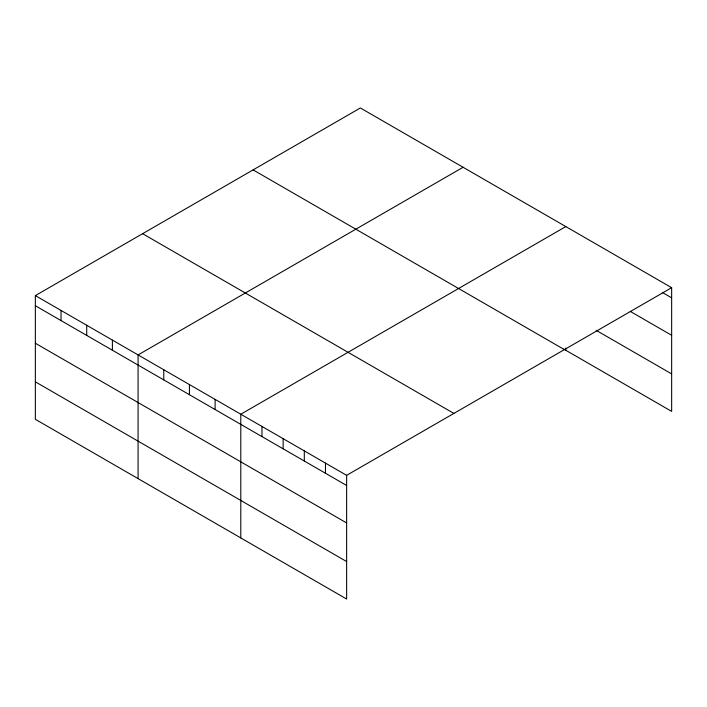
<?xml version="1.0" encoding="UTF-8"?>
<svg xmlns="http://www.w3.org/2000/svg" width="707" height="707" viewBox="0 0 707 707"><rect width="100%" height="100%" fill="white"/><g stroke="black" fill="none" stroke-linecap="round" stroke-linejoin="round"><path stroke-width="1.06" d="M671.65 287.687L360.367 107.968L35.35 295.614L35.35 419.313L346.633 599.032L346.633 475.334L671.65 287.687L671.65 411.386L563.912 349.178M463.094 167.276L138.077 354.923L138.077 478.612M565.812 226.585L240.795 414.231L240.795 537.921M662.45 292.512L671.65 297.824M630.237 311.389L671.65 335.295M596.187 330.337L671.65 373.906M253.115 169.892L564.398 349.612M142.602 233.699L453.885 413.409M35.35 295.614L346.633 475.334M35.35 305.751L346.633 485.47M35.35 343.231L346.633 522.941M35.35 381.833L346.633 561.552M565.812 348.074L565.812 350.274M325.467 463.112L325.467 473.248M304.302 450.898L304.302 461.026M283.136 438.676L283.136 448.812M261.961 426.454L261.961 436.59M215.114 399.402L215.114 409.539M189.432 384.581L189.432 394.709M163.759 369.752L163.759 379.889M112.395 340.102L112.395 350.23M86.714 325.273L86.714 335.41M61.032 310.444L61.032 320.58"/></g></svg>
